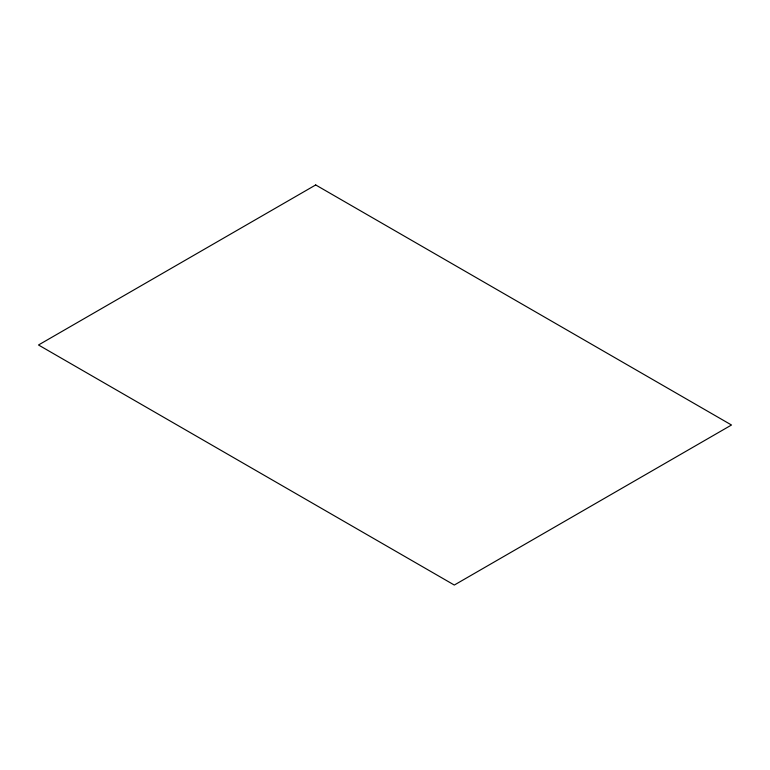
<?xml version="1.0" encoding="UTF-8"?>
<svg xmlns="http://www.w3.org/2000/svg" width="770" height="770" viewBox="0 0 770 770"><rect width="100%" height="100%" fill="white"/><g stroke="black" fill="none" stroke-linecap="round" stroke-linejoin="round"><path stroke-width="1.16" d="M315.7 184.954L38.5 344.989L454.3 585.046L731.5 425.011L315.7 184.954"/></g></svg>
